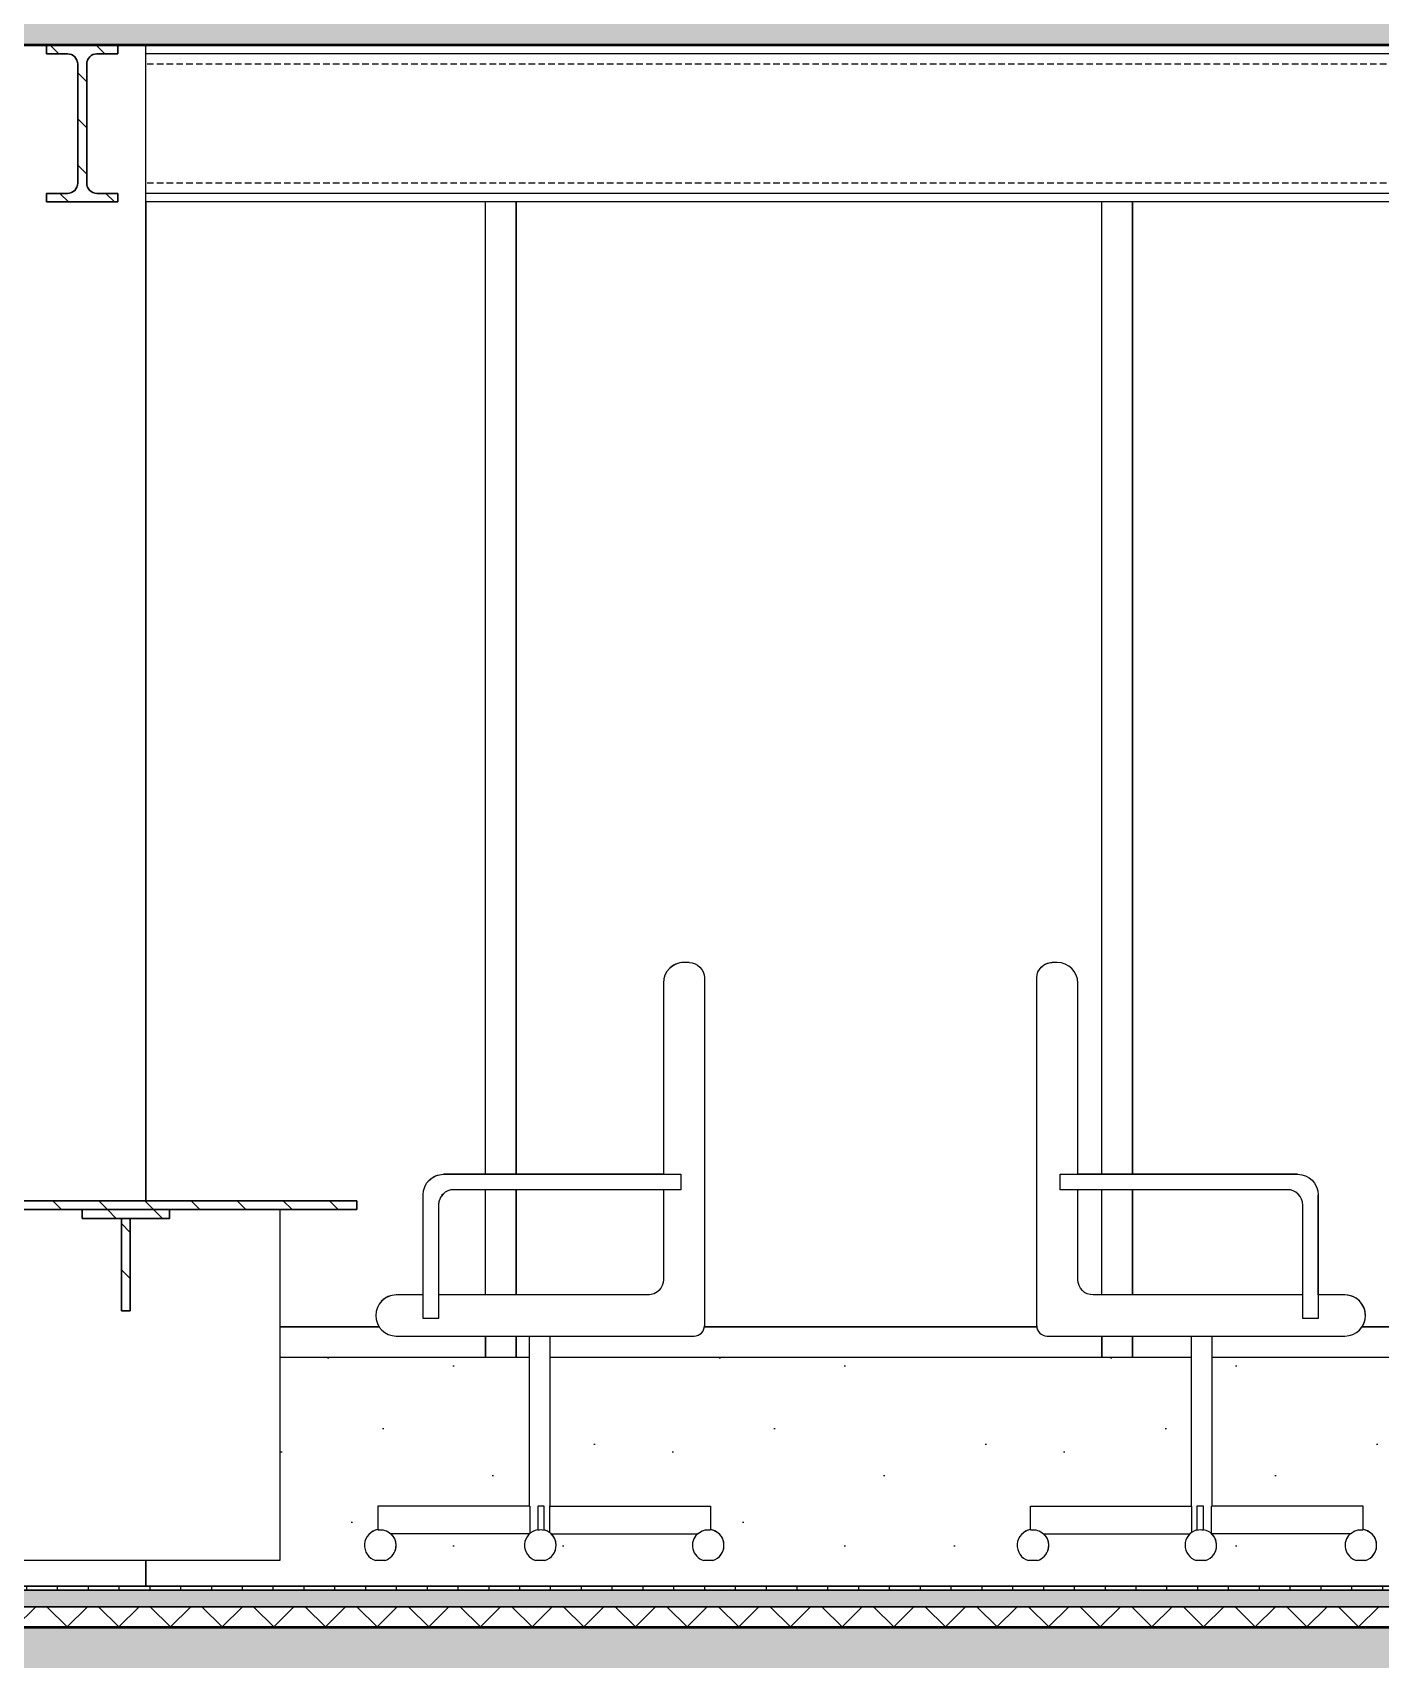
# Model space of a CAD drawing. Header units: millimetres. Extents: x -100 to 224448, y 0 to 22177.
# Drawn here: x 162554 to 165178, y 6957 to 10125 of the extents above; entities that cross this region are included whole.
import ezdxf

# ---------------------------------------------------------------- set-up
doc = ezdxf.new("R2010")
doc.units = ezdxf.units.MM
doc.linetypes.add('DASHED', pattern=[19.05, 12.7, -6.35])
doc.layers.get('0').update_dxf_attribs({"true_color": 0xdfdfdf})
for name, color, linetype in [('Background_0', 7, 'Continuous'), ('Background_GLASS', 161, 'Continuous'), ('Background_WINDOW_FRAME', 253, 'Continuous'), ('Boundary_0', 7, 'Continuous'), ('Boundary_Floor_ Ceramic Tiles', 7, 'Continuous'), ('Boundary_Insulation_ Extruded Polystyrene', 42, 'Continuous'), ('Boundary_Screed', 7, 'Continuous'), ('Elevation_Gypsum Board', 7, 'Continuous'), ('Fill_0', 7, 'Continuous'), ('Fill_Concrete_ Reinforced', 85, 'Continuous'), ('Fill_Floor_ Ceramic Tiles', 251, 'Continuous'), ('Fill_Insulation_ Extruded Polystyrene', 42, 'Continuous'), ('Fill_Screed', 251, 'Continuous'), ('Viewport border', 7, 'Continuous')]:
    doc.layers.add(name, color=color, linetype=linetype)
for name, color, linetype, lineweight in [('Background_Concrete_ Reinforced', 7, 'Continuous', 9), ('Background_Floor_ Ceramic Tiles', 7, 'Continuous', 9), ('Background_Gypsum Board', 7, 'Continuous', 9), ('Background_Insulation_ Extruded Polystyrene', 7, 'Continuous', 9), ('Background_Screed', 7, 'Continuous', 9), ('Boundary_Concrete_ Reinforced', 99, 'Continuous', 50)]:
    doc.layers.add(name, color=color, linetype=linetype, lineweight=lineweight)
doc.layers.add('BIM_ROOM_LINES', color=7, linetype='Continuous', plot=False)
pattern_1 = [(45, (-3002.4, -5250), (-44.9013, 44.9013), [])]
pattern_2 = [(15, (-3002.4, -5250), (287.368, 497.736), [50.8, -355.6]), (105, (-3002.4, -5250), (-497.736, 287.368), [50.8, -355.6]), (150, (-2953.33, -5236.85), (-392.5523, -105.184), [71.842, -502.894]), (15, (-3012.5, -5016.04), (287.368, 497.736), [50.8, -355.6]), (60, (-2981.4, -5034), (-105.184, 392.5523), [35.921, -538.815]), (150, (-2981.4, -5034), (-392.5523, -105.184), [35.921, -538.815]), (15, (-2891.6, -4878.46), (287.368, 497.736), [71.842, -334.558]), (60, (-2891.6, -4878.46), (-105.184, 392.5523), [50.8, -523.936]), (150, (-2822.2, -4859.87), (-392.5523, -105.184), [50.8, -523.936]), (105, (-2758.8, -5079.55), (-497.736, 287.368), [50.8, -355.6]), (60, (-2758.82, -5079.55), (-105.184, 392.5523), [35.921, -538.815]), (150, (-2740.86, -5048.44), (-392.5523, -105.184), [35.921, -538.815]), (15, (-2979.63, -5138.7), (287.368, 497.736), [25.4, -340.36]), (15, (-2711.5, -4961.7), (287.368, 497.736), [25.4, -340.36]), (105, (-2847.33, -4945.5), (-497.736, 287.368), [25.4, -340.36]), (150, (-2739.1, -5153.15), (-392.5523, -105.184), [35.921, -538.815]), (150, (-2983.15, -4929.3), (-392.5523, -105.184), [35.921, -538.815]), (60, (-2852.9, -5071.9), (-105.184, 392.5523), [35.921, -538.815]), (105, (-2880.6, -5164.77), (-497.736, 287.368), [6.35, -400.05]), (105, (-2906.6, -4994.24), (-497.736, 287.368), [6.35, -400.05]), (105, (-2740.65, -4877.46), (-497.736, 287.368), [6.35, -400.05]), (105, (-2678.64, -5084.36), (-497.736, 287.368), [6.35, -400.05])]

# ---------------------------------------------------------------- blocks, each defined once
blk = doc.blocks.new("CC'__section__..%5CMainBuilding.dwg", base_point=(1833.3, -9100))
at = {"layer": 'Elevation_Gypsum Board'}
h = blk.add_hatch(dxfattribs=at)
h.set_pattern_fill('DOTS2', color=256, scale=30, style=0)
h.paths.add_polyline_path([(15462.4, -1555), (15402.4, -1555), (14528.5, -1555), (14528.5, -1844.6), (14840.8, -1844.6), (14840.8, -1890, -0.371494), (14867, -1920.5, -0.18938), (14858.8, -1941.4, -0.133872), (14845, -1950), (14827.4, -1950, -0.555935), (14813.6, -1899.5, -0.016632), (14815.1, -1898.1), (14530.5, -1898.1, -0.206645), (14540.2, -1920.5, -0.189378), (14532, -1941.4, -0.133873), (14518.2, -1950), (14509.4, -1950), (14500.6, -1950, -0.555948), (14486.8, -1899.5, -0.016625), (14488.3, -1898.1), (14218.9, -1898.1, -0.206645), (14228.6, -1920.5, -0.18938), (14220.4, -1941.4, -0.133871), (14206.6, -1950), (14189, -1950, -0.555943), (14175.2, -1899.5, -0.170157), (14193.2, -1890), (14193.2, -1844.6), (14487.4, -1844.6), (14487.4, -1555), (14262.4, -1555), (14202.4, -1555), (14002.4, -1555), (14002.4, -1950), (13402.4, -1950), (13402.4, -1555), (13102.4, -1555), (13102.4, -1950), (12502.4, -1950), (12502.4, -1555), (12017.4, -1555), (12017.4, -1844.6), (12311.6, -1844.6), (12311.6, -1890, -0.371495), (12337.8, -1920.5, -0.18938), (12329.6, -1941.4, -0.133871), (12315.8, -1950), (12298.2, -1950, -0.555935), (12284.4, -1899.5, -0.016633), (12285.9, -1898.1), (12016.5, -1898.1, -0.206645), (12026.2, -1920.5, -0.189378), (12018, -1941.4, -0.133873), (12004.2, -1950), (11995.4, -1950), (11986.6, -1950, -0.555946), (11972.8, -1899.5, -0.016625), (11974.3, -1898.1), (11689.7, -1898.1, -0.206645), (11699.4, -1920.5, -0.18938), (11691.2, -1941.4, -0.13387), (11677.4, -1950), (11659.8, -1950, -0.555942), (11646, -1899.5, -0.170157), (11664, -1890), (11664, -1844.6), (11976.3, -1844.6), (11976.3, -1555), (11862.4, -1555), (11802.4, -1555), (10728.5, -1555), (10728.5, -1844.6), (11040.8, -1844.6), (11040.8, -1890, -0.371495), (11067, -1920.5, -0.18938), (11058.8, -1941.4, -0.13387), (11045, -1950), (11027.4, -1950, -0.555935), (11013.6, -1899.5, -0.01665), (11015.1, -1898.1), (10730.5, -1898.1, -0.206645), (10740.2, -1920.5, -0.189378), (10732, -1941.4, -0.133873), (10718.2, -1950), (10709.4, -1950), (10700.6, -1950, -0.555946), (10686.8, -1899.5, -0.016625), (10688.3, -1898.1), (10418.9, -1898.1, -0.206645), (10428.6, -1920.5, -0.18938), (10420.4, -1941.4, -0.133871), (10406.6, -1950), (10389, -1950, -0.555943), (10375.2, -1899.5, -0.170157), (10393.2, -1890), (10393.2, -1844.6), (10687.4, -1844.6), (10687.4, -1555), (10662.4, -1555), (10602.4, -1555), (10202.4, -1555), (10202.4, -1950), (9941.4, -1950), (9941.4, -2000), (16052.4, -2000), (16052.4, -1555)])
at = {"layer": 'Fill_0', "extrusion": (-3.52469e-29, 2.59541e-31, -1)}
h = blk.add_hatch(dxfattribs=at)
h.set_pattern_fill('ANSI31', color=256, scale=20, style=0)
h.set_pattern_definition(pattern_1)
edge = h.paths.add_edge_path()
edge.add_line((-9747.9, 983.3), (-9788.8, 983.3))
edge.add_spline(control_points=[(-9788.8, 983.3), (-9808.7, 983.3), (-9808.7, 963.4)], knot_values=[-0.785398, -0.785398, -0.785398, 0.785398, 0.785398, 0.785398], weights=[1, 0.707107, 1], degree=2, periodic=0)
edge.add_line((-9808.7, 963.4), (-9808.7, 731.6))
edge.add_spline(control_points=[(-9808.7, 731.6), (-9808.7, 711.7), (-9788.8, 711.7)], knot_values=[-0.785398, -0.785398, -0.785398, 0.785398, 0.785398, 0.785398], weights=[1, 0.707107, 1], degree=2, periodic=0)
edge.add_line((-9788.8, 711.7), (-9747.9, 711.7))
edge.add_line((-9747.9, 711.7), (-9747.9, 695))
edge.add_line((-9747.9, 695), (-9886.9, 695))
edge.add_line((-9886.9, 695), (-9886.9, 711.7))
edge.add_line((-9886.9, 711.7), (-9846, 711.7))
edge.add_spline(control_points=[(-9846, 711.7), (-9826.1, 711.7), (-9826.1, 731.6)], knot_values=[-0.785398, -0.785398, -0.785398, 0.785398, 0.785398, 0.785398], weights=[1, 0.707107, 1], degree=2, periodic=0)
edge.add_line((-9826.1, 731.6), (-9826.1, 963.4))
edge.add_spline(control_points=[(-9826.1, 963.4), (-9826.1, 983.3), (-9846, 983.3)], knot_values=[-0.785398, -0.785398, -0.785398, 0.785398, 0.785398, 0.785398], weights=[1, 0.707107, 1], degree=2, periodic=0)
edge.add_line((-9846, 983.3), (-9886.9, 983.3))
edge.add_line((-9886.9, 983.3), (-9886.9, 1000))
edge.add_line((-9886.9, 1000), (-9747.9, 1000))
edge.add_line((-9747.9, 1000), (-9747.9, 983.3))
at = {"layer": 'Fill_0', "extrusion": (0, 0, -1)}
h = blk.add_hatch(dxfattribs=at)
h.set_pattern_fill('ANSI31', color=256, scale=20, style=0)
h.set_pattern_definition(pattern_1)
h.paths.add_polyline_path([(-9452.4, -1250), (-9452.4, -1267), (-10352.4, -1267), (-10352.4, -1250)])
h = blk.add_hatch(dxfattribs=at)
h.set_pattern_fill('ANSI31', color=256, scale=20, style=0)
h.set_pattern_definition(pattern_1)
h.paths.add_polyline_path([(-9987.4, -1284), (-9987.4, -1267), (-9817.4, -1267), (-9817.4, -1284)])
h = blk.add_hatch(dxfattribs=at)
h.set_pattern_fill('ANSI31', color=256, scale=20, style=0)
h.set_pattern_definition(pattern_1)
h.paths.add_polyline_path([(-9893.9, -1284), (-9893.9, -1464), (-9910.9, -1464), (-9910.9, -1284)])
at = {"layer": 'Fill_Concrete_ Reinforced', "extrusion": (0, 0, -1)}
h = blk.add_hatch(dxfattribs=at)
h.set_pattern_fill('CONCRETE1', color=256, scale=20, angle=15, style=0)
h.set_pattern_definition(pattern_2)
h.paths.add_polyline_path([(-21382.4, 1000), (-21382.4, 1170), (-21242.4, 1170), (-3322.4, 1170), (-3182.4, 1170), (-3182.4, 1000)])
h = blk.add_hatch(dxfattribs=at)
h.set_pattern_fill('CONCRETE1', color=256, scale=20, angle=15, style=0)
h.set_pattern_definition(pattern_2)
h.paths.add_polyline_path([(-21382.4, -2250), (-21382.4, -2080), (-21242.4, -2080), (-3322.4, -2080), (-3182.4, -2080), (-3182.4, -2250)])
at = {"layer": 'Fill_Floor_ Ceramic Tiles', "extrusion": (0, 0, -1)}
h = blk.add_hatch(dxfattribs=at)
h.set_pattern_fill('_USER', color=256, scale=60, angle=90, style=0, pattern_type=0)
h.set_pattern_definition([(90, (-3002.4, -5250), (-60, -2e-13), [])])
h.paths.add_polyline_path([(-3322.4, -2000), (-3322.4, -2008), (-21242.4, -2008), (-21242.4, -2000)])
at = {"layer": 'Fill_Insulation_ Extruded Polystyrene', "extrusion": (0, 0, -1)}
h = blk.add_hatch(dxfattribs=at)
h.set_pattern_fill('INSULATION', color=256, scale=20, style=0)
h.set_pattern_definition([(45, (-3002.4, -5250), (-50.28943, 50.28943), []), (135, (-3002.4, -5250), (-50.28943, -50.28943), [])])
h.paths.add_polyline_path([(-3322.4, -2040), (-3322.4, -2080), (-21242.4, -2080), (-21242.4, -2040)])
at = {"layer": 'Fill_Screed', "extrusion": (0, 0, -1)}
h = blk.add_hatch(dxfattribs=at)
h.set_pattern_fill('SCREED', color=256, scale=20, angle=15, style=0)
h.set_pattern_definition([(15, (-3002.4, -5250), (915.6406, 508.3053), [-127, 0, -381, 0]), (15, (-3005.69, -5237.73), (915.6406, 508.3053), [-50.8, 0, -177.8, 0, -91.44, 0, -381, 0]), (15, (-3008.97, -5225.47), (915.6406, 508.3053), [-25.4, 0, -127, 0, -127, 0, -279.4, 0, -91.44, 0]), (15, (-3012.26, -5213.2), (915.6406, 508.3053), [-91.44, 0, -406.4, 0]), (15, (-3015.55, -5200.93), (915.6406, 508.3053), [-304.8, 0, -304.8, 0]), (15, (-3018.84, -5188.66), (915.6406, 508.3053), [-431.8, 0]), (15, (-3022.12, -5176.4), (915.6406, 508.3053), [-127, 0, -558.8, 0]), (15, (-3025.4, -5164.13), (915.6406, 508.3053), [-177.8, 0, -101.6, 0]), (15, (-3028.7, -5151.86), (915.6406, 508.3053), [-254, 0]), (15, (-3035.27, -5127.33), (915.6406, 508.3053), [-35.56, 0, -381, 0, -228.6, 0]), (15, (-3038.56, -5115.06), (915.6406, 508.3053), [-50.8, 0, -5.08, 0, -127, 0]), (15, (-3041.84, -5102.8), (915.6406, 508.3053), [-25.4, 0, -330.2, 0, -381, 0]), (15, (-3045.13, -5090.53), (915.6406, 508.3053), [-254, 0]), (15, (-3048.42, -5078.26), (915.6406, 508.3053), [-127, 0, -533.4, 0]), (15, (-3055, -5053.72), (915.6406, 508.3053), [-609.6, 0]), (15, (-3058.28, -5041.46), (915.6406, 508.3053), [-127, 0, -10.16, 0, -177.8, 0]), (15, (-3061.57, -5029.2), (915.6406, 508.3053), [-35.56, 0, -254, 0, -101.6, 0, -177.8, 0, -203.2, 0]), (15, (-3064.85, -5016.92), (915.6406, 508.3053), [-76.2, 0, -101.6, 0, -254, 0, -10.16, 0, -127, 0]), (15, (-3068.14, -5004.65), (915.6406, 508.3053), [-254, 0])])
h.paths.add_polyline_path([(-3322.4, -2008), (-3322.4, -2040), (-21242.4, -2040), (-21242.4, -2008)])
at = {"linetype": 'DASHED', "extrusion": (0, 1, 0)}
for p, q in [((16052.4, 963.4), (9941.4, 963.4)), ((16052.4, 731.6), (9941.4, 731.6))]:
    blk.add_line(p, q, dxfattribs=at)
blk.add_line((2834.4, -2000), (21730.4, -2000))
blk.add_line((2834.4, -2000), (21730.4, -2000))
blk.add_line((2834.4, -2000), (21730.4, -2000))
at = {"layer": 'Background_0', "extrusion": (0, 1, 0)}
for p, q in [((9886.9, 1000), (9747.9, 1000)), ((9747.9, 1000), (9747.9, 983.3)), ((9747.9, 983.3), (9788.8, 983.3)), ((9846, 983.3), (9886.9, 983.3)), ((9886.9, 983.3), (9886.9, 1000)), ((9941.4, -1250), (9941.4, 1000)), ((16052.4, 983.3), (9941.4, 983.3)), ((9808.7, 963.4), (9808.7, 731.6)), ((9826.1, 731.6), (9826.1, 963.4)), ((9788.8, 711.7), (9747.9, 711.7)), ((9747.9, 711.7), (9747.9, 695)), ((9886.9, 711.7), (9846, 711.7)), ((9886.9, 695), (9886.9, 711.7)), ((16052.4, 711.7), (9941.4, 711.7)), ((9747.9, 695), (9886.9, 695)), ((9941.4, 695), (9941.4, -1250)), ((9941.4, -1250), (9941.4, 695)), ((9941.4, 695), (9941.4, -1250)), ((9941.4, -1250), (9941.4, 695)), ((9941.4, -1250), (9941.4, 695)), ((16052.4, 695), (9941.4, 695)), ((10998.9, -785.9), (10988.9, -785.9)), ((10998.9, -785.9), (10988.9, -785.9)), ((10998.9, -785.9), (10988.9, -785.9)), ((10998.9, -785.9), (10988.9, -785.9)), ((10998.9, -785.9), (10988.9, -785.9)), ((10998.9, -785.9), (10988.9, -785.9)), ((11715.9, -785.9), (11705.9, -785.9)), ((11715.9, -785.9), (11705.9, -785.9)), ((11715.9, -785.9), (11705.9, -785.9)), ((11715.9, -785.9), (11705.9, -785.9)), ((11715.9, -785.9), (11705.9, -785.9)), ((11715.9, -785.9), (11705.9, -785.9)), ((11028.9, -815.9), (11028.9, -1493.1)), ((11028.9, -815.9), (11028.9, -1493.1)), ((11028.9, -815.9), (11028.9, -1493.1)), ((11028.9, -815.9), (11028.9, -1493.1)), ((11028.9, -815.9), (11028.9, -1493.1)), ((11028.9, -815.9), (11028.9, -1493.1)), ((11675.9, -1493.1), (11675.9, -815.9)), ((10948.9, -825.9), (10948.9, -1198.1)), ((11755.9, -1198.1), (11755.9, -825.9)), ((11755.9, -1198.1), (11755.9, -825.9)), ((11755.9, -1198.1), (11755.9, -825.9)), ((11755.9, -1198.1), (11755.9, -825.9)), ((11755.9, -1198.1), (11755.9, -825.9)), ((11755.9, -1198.1), (11755.9, -825.9)), ((10948.9, -1198.1), (10521.1, -1198.1)), ((10948.9, -1198.1), (10521.1, -1198.1)), ((10521.1, -1198.1), (10948.9, -1198.1)), ((10521.1, -1198.1), (10948.9, -1198.1)), ((10521.1, -1198.1), (10948.9, -1198.1)), ((10948.9, -1198.1), (10521.1, -1198.1)), ((10948.9, -1198.1), (10521.1, -1198.1)), ((10948.9, -1198.1), (10521.1, -1198.1)), ((10521.1, -1198.1), (10983.1, -1198.1)), ((10948.9, -1198.1), (10521.1, -1198.1)), ((10521.1, -1198.1), (10948.9, -1198.1)), ((10521.1, -1198.1), (10948.9, -1198.1)), ((10983.1, -1198.1), (10983.1, -1228.1)), ((11721.7, -1198.1), (12183.7, -1198.1)), ((11721.7, -1228.1), (11721.7, -1198.1)), ((11755.9, -1198.1), (12183.7, -1198.1)), ((12183.7, -1198.1), (11755.9, -1198.1)), ((12183.7, -1198.1), (11755.9, -1198.1)), ((12183.7, -1198.1), (11755.9, -1198.1)), ((12183.7, -1198.1), (11755.9, -1198.1)), ((11755.9, -1198.1), (12183.7, -1198.1)), ((11755.9, -1198.1), (12183.7, -1198.1)), ((12183.7, -1198.1), (11755.9, -1198.1)), ((11755.9, -1198.1), (12183.7, -1198.1)), ((11755.9, -1198.1), (12183.7, -1198.1)), ((12183.7, -1198.1), (11755.9, -1198.1)), ((10983.1, -1228.1), (10541.1, -1228.1)), ((10948.9, -1228.1), (10948.9, -1403.1)), ((12163.7, -1228.1), (11721.7, -1228.1)), ((11755.9, -1403.1), (11755.9, -1228.1)), ((11755.9, -1403.1), (11755.9, -1228.1)), ((11755.9, -1403.1), (11755.9, -1228.1)), ((11755.9, -1403.1), (11755.9, -1228.1)), ((11755.9, -1403.1), (11755.9, -1228.1)), ((11755.9, -1403.1), (11755.9, -1228.1)), ((9452.4, -1250), (10352.4, -1250)), ((10352.4, -1250), (9452.4, -1250)), ((9452.4, -1267), (10352.4, -1267)), ((10202.4, -1250), (9602.4, -1250)), ((9602.4, -1250), (10202.4, -1250)), ((10202.4, -1250), (9602.4, -1250)), ((9817.4, -1267), (9817.4, -1284)), ((9987.4, -1267), (9817.4, -1267)), ((9941.4, -1250), (10352.4, -1250)), ((10202.4, -1250), (9941.4, -1250)), ((9941.4, -1250), (10202.4, -1250)), ((9941.4, -1250), (10352.4, -1250)), ((10202.4, -1250), (9941.4, -1250)), ((9941.4, -1250), (10202.4, -1250)), ((9941.4, -1250), (10352.4, -1250)), ((10202.4, -1250), (9941.4, -1250)), ((9941.4, -1250), (10202.4, -1250)), ((9941.4, -1250), (10352.4, -1250)), ((10202.4, -1250), (9941.4, -1250)), ((9941.4, -1250), (10202.4, -1250)), ((9941.4, -1250), (10352.4, -1250)), ((10202.4, -1250), (9941.4, -1250)), ((9941.4, -1250), (10202.4, -1250)), ((9987.4, -1284), (9987.4, -1267)), ((10202.4, -1250), (10202.4, -1250)), ((10202.4, -1250), (10202.4, -1250)), ((10202.4, -1267), (10202.4, -1950)), ((10202.4, -1267), (10202.4, -1950)), ((10202.4, -1267), (10202.4, -1950)), ((10202.4, -1267), (10202.4, -1950)), ((10202.4, -1267), (10202.4, -1950)), ((10202.4, -1267), (10202.4, -1950)), ((10202.4, -1267), (10202.4, -1950)), ((10202.4, -1267), (10202.4, -1950)), ((10202.4, -1267), (10202.4, -1950)), ((10202.4, -1267), (10202.4, -1950)), ((10202.4, -1267), (10202.4, -1950)), ((10202.4, -1267), (10202.4, -1950)), ((10202.4, -1267), (10202.4, -1950)), ((10352.4, -1267), (10352.4, -1250)), ((10352.4, -1267), (10352.4, -1250)), ((10352.4, -1267), (10352.4, -1250)), ((10352.4, -1267), (10352.4, -1250)), ((10352.4, -1267), (10352.4, -1250)), ((10352.4, -1267), (10352.4, -1250)), ((10352.4, -1267), (10352.4, -1250)), ((10352.4, -1267), (10352.4, -1267)), ((10352.4, -1267), (10352.4, -1267)), ((10481.1, -1478.8), (10481.1, -1238.1)), ((10511.1, -1258.1), (10511.1, -1433.1)), ((10511.1, -1258.1), (10511.1, -1433.1)), ((10511.1, -1258.1), (10511.1, -1478.8)), ((10511.1, -1258.1), (10511.1, -1433.1)), ((10511.1, -1258.1), (10511.1, -1433.1)), ((10511.1, -1258.1), (10511.1, -1433.1)), ((10511.1, -1258.1), (10511.1, -1433.1)), ((10511.1, -1258.1), (10511.1, -1433.1)), ((10511.1, -1258.1), (10511.1, -1433.1)), ((10511.1, -1258.1), (10511.1, -1433.1)), ((10511.1, -1258.1), (10511.1, -1433.1)), ((10511.1, -1258.1), (10511.1, -1433.1)), ((12193.7, -1478.8), (12193.7, -1258.1)), ((12223.7, -1238.1), (12223.7, -1433.1)), ((12223.7, -1433.1), (12223.7, -1238.1)), ((12223.7, -1238.1), (12223.7, -1433.1)), ((12223.7, -1238.1), (12223.7, -1433.1)), ((12223.7, -1238.1), (12223.7, -1478.8)), ((12223.7, -1433.1), (12223.7, -1238.1)), ((12223.7, -1238.1), (12223.7, -1433.1)), ((12223.7, -1433.1), (12223.7, -1238.1)), ((12223.7, -1433.1), (12223.7, -1238.1)), ((12223.7, -1433.1), (12223.7, -1238.1)), ((12223.7, -1238.1), (12223.7, -1433.1)), ((12223.7, -1433.1), (12223.7, -1238.1)), ((9817.4, -1284), (9987.4, -1284)), ((9893.9, -1284), (9893.9, -1464)), ((9910.9, -1284), (9893.9, -1284)), ((9910.9, -1464), (9910.9, -1284)), ((10481.1, -1433.1), (10428.9, -1433.1)), ((10481.1, -1433.1), (10428.9, -1433.1)), ((10481.1, -1433.1), (10428.9, -1433.1)), ((10481.1, -1433.1), (10428.9, -1433.1)), ((10481.1, -1433.1), (10428.9, -1433.1)), ((10481.1, -1433.1), (10428.9, -1433.1)), ((10918.9, -1433.1), (10511.1, -1433.1)), ((10918.9, -1433.1), (10511.1, -1433.1)), ((10918.9, -1433.1), (10511.1, -1433.1)), ((10918.9, -1433.1), (10511.1, -1433.1)), ((10918.9, -1433.1), (10511.1, -1433.1)), ((10918.9, -1433.1), (10511.1, -1433.1)), ((12193.7, -1433.1), (11785.9, -1433.1)), ((12193.7, -1433.1), (11785.9, -1433.1)), ((12193.7, -1433.1), (11785.9, -1433.1)), ((12193.7, -1433.1), (11785.9, -1433.1)), ((12193.7, -1433.1), (11785.9, -1433.1)), ((12193.7, -1433.1), (11785.9, -1433.1)), ((12275.9, -1433.1), (12223.7, -1433.1)), ((12275.9, -1433.1), (12223.7, -1433.1)), ((12275.9, -1433.1), (12223.7, -1433.1)), ((12275.9, -1433.1), (12223.7, -1433.1)), ((12275.9, -1433.1), (12223.7, -1433.1)), ((12275.9, -1433.1), (12223.7, -1433.1)), ((9893.9, -1464), (9910.9, -1464)), ((10511.1, -1478.8), (10481.1, -1478.8)), ((12223.7, -1478.8), (12193.7, -1478.8)), ((10428.9, -1513.1), (11008.9, -1513.1)), ((10687.4, -1513.1), (10687.4, -1844.6)), ((10728.5, -1844.6), (10728.5, -1513.1)), ((10728.5, -1844.6), (10728.5, -1513.1)), ((10728.5, -1844.6), (10728.5, -1513.1)), ((10728.5, -1844.6), (10728.5, -1513.1)), ((10728.5, -1844.6), (10728.5, -1513.1)), ((10728.5, -1844.6), (10728.5, -1513.1)), ((11695.9, -1513.1), (12275.9, -1513.1)), ((11976.3, -1513.1), (11976.3, -1844.6)), ((12017.4, -1844.6), (12017.4, -1513.1)), ((12017.4, -1844.6), (12017.4, -1513.1)), ((12017.4, -1844.6), (12017.4, -1513.1)), ((12017.4, -1844.6), (12017.4, -1513.1)), ((12017.4, -1844.6), (12017.4, -1513.1)), ((12017.4, -1844.6), (12017.4, -1513.1)), ((10687.4, -1844.6), (10393.2, -1844.6)), ((10687.4, -1844.6), (10393.2, -1844.6)), ((10688.9, -1844.6), (10393.2, -1844.6)), ((10687.4, -1844.6), (10393.2, -1844.6)), ((10687.4, -1844.6), (10393.2, -1844.6)), ((10393.2, -1844.6), (10393.2, -1844.6)), ((10393.2, -1844.6), (10393.2, -1890.4)), ((10393.2, -1844.6), (10393.2, -1844.6)), ((10687.4, -1844.6), (10393.2, -1844.6)), ((10688.9, -1844.6), (10688.9, -1897.5)), ((10704.3, -1844.6), (10704.3, -1890.4)), ((10717, -1844.6), (10704.3, -1844.6)), ((10717, -1891), (10717, -1844.6)), ((10727, -1844.6), (11040.8, -1844.6)), ((10727, -1844.6), (10727, -1895.2)), ((10728.5, -1844.6), (11040.8, -1844.6)), ((10728.5, -1844.6), (11040.8, -1844.6)), ((10728.5, -1844.6), (11040.8, -1844.6)), ((10728.5, -1844.6), (11040.8, -1844.6)), ((10728.5, -1844.6), (11040.8, -1844.6)), ((11040.8, -1844.6), (11040.8, -1890)), ((11040.8, -1844.6), (11040.8, -1890)), ((11040.8, -1844.6), (11040.8, -1890.4)), ((11040.8, -1844.6), (11040.8, -1890)), ((11040.8, -1844.6), (11040.8, -1890)), ((11040.8, -1844.6), (11040.8, -1890)), ((11664, -1844.6), (11664, -1844.6)), ((11664, -1844.6), (11976.3, -1844.6)), ((11664, -1844.6), (11976.3, -1844.6)), ((11664, -1844.6), (11976.3, -1844.6)), ((11664, -1844.6), (11976.3, -1844.6)), ((11664, -1844.6), (11976.3, -1844.6)), ((11664, -1890.4), (11664, -1844.6)), ((11664, -1844.6), (11977.8, -1844.6)), ((11977.8, -1895.2), (11977.8, -1844.6)), ((11987.8, -1844.6), (11987.8, -1891)), ((12000.5, -1844.6), (11987.8, -1844.6)), ((12000.5, -1890.4), (12000.5, -1844.6)), ((12311.6, -1844.6), (12015.9, -1844.6)), ((12015.9, -1897.5), (12015.9, -1844.6)), ((12311.6, -1844.6), (12017.4, -1844.6)), ((12311.6, -1844.6), (12017.4, -1844.6)), ((12311.6, -1844.6), (12017.4, -1844.6)), ((12311.6, -1844.6), (12017.4, -1844.6)), ((12311.6, -1844.6), (12017.4, -1844.6)), ((12311.6, -1890), (12311.6, -1844.6)), ((12311.6, -1890), (12311.6, -1844.6)), ((12311.6, -1890), (12311.6, -1844.6)), ((12311.6, -1890), (12311.6, -1844.6)), ((12311.6, -1890.4), (12311.6, -1844.6)), ((12311.6, -1890), (12311.6, -1844.6)), ((10688.3, -1898.1), (10418.3, -1898.1)), ((10717, -1891), (10717, -1890.6)), ((10730.5, -1898.1), (11015.7, -1898.1)), ((11040.8, -1890.4), (11040.8, -1890)), ((11689.1, -1898.1), (11974.3, -1898.1)), ((12000.5, -1890.4), (12000.5, -1890.1)), ((12286.5, -1898.1), (12016.5, -1898.1)), ((12311.6, -1890.4), (12311.6, -1890)), ((10202.4, -1950), (9602.4, -1950)), ((9941.4, -1950), (9941.4, -2000)), ((9941.4, -2000), (9941.4, -1950)), ((9941.4, -1950), (9941.4, -2000)), ((9941.4, -2000), (9941.4, -1950)), ((9941.4, -2000), (9941.4, -1950)), ((9941.4, -2000), (9941.4, -1950)), ((10202.4, -1950), (10202.4, -1950)), ((10202.4, -1950), (10202.4, -1950)), ((10406.6, -1950), (10389, -1950)), ((10709.4, -1950), (10700.6, -1950)), ((10718.2, -1950), (10709.4, -1950)), ((11045, -1950), (11027.4, -1950)), ((11677.4, -1950), (11659.8, -1950)), ((11995.4, -1950), (11986.6, -1950)), ((12004.2, -1950), (11995.4, -1950)), ((12315.8, -1950), (12298.2, -1950))]:
    blk.add_line(p, q, dxfattribs=at)
at = {"layer": 'Background_0', "extrusion": (0, 0, -1)}
for centre, start, end in [((-9788.8, 963.4), 90, 180), ((-9846, 963.4), 0, 90), ((-9788.8, 731.6), 180, 270), ((-9846, 731.6), 270, 0)]:
    blk.add_arc(centre, 19.9, start, end, dxfattribs=at)
at = {"layer": 'Background_0'}
for centre, radius, start, end in [((10988.9, -825.9), 40, 90, 180), ((10988.9, -825.9), 40, 90, 137.1115), ((10988.9, -825.9), 40, 90, 137.1118), ((10988.9, -825.9), 40, 90, 137.1118), ((10988.9, -825.9), 40, 90, 137.1088), ((10988.9, -825.9), 40, 90, 135), ((11715.9, -825.9), 40, 0, 90), ((11715.9, -825.9), 40, 0, 90), ((11715.9, -825.9), 40, 0, 90), ((11715.9, -825.9), 40, 0, 90), ((11715.9, -825.9), 40, 0, 90), ((11715.9, -825.9), 40, 0, 90), ((10541.1, -1258.1), 30, 90, 180), ((12163.7, -1258.1), 30, 0, 90), ((10541.1, -1258.1), 30, 135, 180), ((10541.1, -1258.1), 30, 135, 180), ((10541.1, -1258.1), 30, 135, 180), ((10541.1, -1258.1), 30, 135, 180), ((10541.1, -1258.1), 30, 135, 180), ((10541.1, -1258.1), 30, 135, 180), ((10541.1, -1258.1), 30, 135, 180), ((10541.1, -1258.1), 30, 135, 180), ((10541.1, -1258.1), 30, 135, 180), ((10541.1, -1258.1), 30, 135, 180), ((10541.1, -1258.1), 30, 135, 180), ((10428.9, -1473.1), 40, 90, 270), ((10428.9, -1473.1), 40, 90, 137.1115), ((10428.9, -1473.1), 40, 90, 137.1118), ((10428.9, -1473.1), 40, 90, 137.1118), ((10428.9, -1473.1), 40, 90, 137.1088), ((10428.9, -1473.1), 40, 90, 135), ((12275.9, -1473.1), 40, 270, 90), ((12275.9, -1473.1), 40, 317.1057, 90), ((12275.9, -1473.1), 40, 317.1057, 90), ((12275.9, -1473.1), 40, 317.1057, 90), ((12275.9, -1473.1), 40, 317.1037, 90), ((12275.9, -1473.1), 40, 317.1057, 90), ((11008.9, -1493.1), 20, 270, 0), ((11008.9, -1493.1), 20, 315, 0), ((11008.9, -1493.1), 20, 315, 0), ((11008.9, -1493.1), 20, 315, 0), ((11008.9, -1493.1), 20, 315, 0), ((11008.9, -1493.1), 20, 315, 0), ((11695.9, -1493.1), 20, 180, 270), ((10397.8, -1920.5), 30.8, 98.4811, 253.3944), ((10397.8, -1920.5), 30.8, 98.4811, 137.1082), ((10397.8, -1920.5), 30.8, 98.4811, 137.1118), ((10397.8, -1920.5), 30.8, 98.4811, 137.1082), ((10397.8, -1920.5), 30.8, 98.4811, 137.1082), ((10397.8, -1920.5), 30.8, 98.4811, 137.1114), ((10397.8, -1920.5), 30.8, 286.6056, 46.7022), ((10397.8, -1920.5), 30.8, 317.1053, 46.7022), ((10397.8, -1920.5), 30.8, 317.1014, 46.7022), ((10397.8, -1920.5), 30.8, 317.1053, 46.7022), ((10397.8, -1920.5), 30.8, 317.1053, 46.7022), ((10397.8, -1920.5), 30.8, 317.1019, 46.7022), ((10709.4, -1920.5), 30.8, 99.4819, 253.3942), ((10709.4, -1920.5), 30.8, 133.2977, 137.1076), ((10709.4, -1920.5), 30.8, 133.2977, 137.1075), ((10709.4, -1920.5), 30.8, 133.2977, 137.1113), ((10709.4, -1920.5), 30.8, 133.2977, 137.1075), ((10709.4, -1920.5), 30.8, 133.2977, 137.1076), ((10709.4, -1920.5), 30.8, 133.2977, 137.1075), ((10709.4, -1920.5), 30.8, 133.2977, 137.1075), ((10709.4, -1920.5), 30.8, 133.2977, 137.1075), ((10709.4, -1920.5), 30.8, 133.2977, 137.1112), ((10709.4, -1920.5), 30.8, 133.2977, 137.1075), ((10709.4, -1920.5), 30.8, 133.2977, 137.1075), ((10709.4, -1920.5), 30.8, 286.6057, 75.7299), ((10709.4, -1920.5), 30.8, 317.1058, 46.7022), ((10709.4, -1920.5), 30.8, 317.1063, 46.7022), ((10709.4, -1920.5), 30.8, 317.102, 46.7022), ((10709.4, -1920.5), 30.8, 317.1063, 46.7022), ((10709.4, -1920.5), 30.8, 317.1058, 46.7022), ((10709.4, -1920.5), 30.8, 317.1063, 46.7022), ((10709.4, -1920.5), 30.8, 317.1058, 46.7022), ((10709.4, -1920.5), 30.8, 317.1063, 46.7022), ((10709.4, -1920.5), 30.8, 317.1026, 46.7022), ((10709.4, -1920.5), 30.8, 317.1063, 46.7022), ((10709.4, -1920.5), 30.8, 317.1063, 46.7022), ((11036.2, -1920.5), 30.8, 133.2977, 253.3942), ((11036.2, -1920.5), 30.8, 133.2977, 137.1132), ((11036.2, -1920.5), 30.8, 133.2977, 137.1132), ((11036.2, -1920.5), 30.8, 133.2977, 137.1094), ((11036.2, -1920.5), 30.8, 133.2977, 137.1131), ((11036.2, -1920.5), 30.8, 317.1052, 81.5191), ((11036.2, -1920.5), 30.8, 317.1015, 81.5191), ((11036.2, -1920.5), 30.8, 317.1052, 81.5191), ((11036.2, -1920.5), 30.8, 317.1052, 81.5191), ((11036.2, -1920.5), 30.8, 286.6057, 81.5191), ((11036.2, -1920.5), 30.8, 317.102, 81.5191), ((11668.6, -1920.5), 30.8, 98.4809, 253.3943), ((11668.6, -1920.5), 30.8, 98.4809, 137.1081), ((11668.6, -1920.5), 30.8, 98.4809, 137.1081), ((11668.6, -1920.5), 30.8, 98.4809, 137.1106), ((11668.6, -1920.5), 30.8, 98.4809, 137.1081), ((11668.6, -1920.5), 30.8, 98.4809, 137.1081), ((11668.6, -1920.5), 30.8, 286.6058, 46.7023), ((11668.6, -1920.5), 30.8, 317.1052, 46.7023), ((11668.6, -1920.5), 30.8, 317.1052, 46.7023), ((11668.6, -1920.5), 30.8, 317.1027, 46.7023), ((11668.6, -1920.5), 30.8, 317.1052, 46.7023), ((11668.6, -1920.5), 30.8, 317.1052, 46.7023), ((11995.4, -1920.5), 30.8, 104.27, 253.3943), ((11995.4, -1920.5), 30.8, 133.2978, 137.1075), ((11995.4, -1920.5), 30.8, 133.2978, 137.1075), ((11995.4, -1920.5), 30.8, 133.2977, 137.1075), ((11995.4, -1920.5), 30.8, 133.2977, 137.1075), ((11995.4, -1920.5), 30.8, 133.2977, 137.11), ((11995.4, -1920.5), 30.8, 133.2977, 137.1075), ((11995.4, -1920.5), 30.8, 133.2977, 137.1075), ((11995.4, -1920.5), 30.8, 133.2977, 137.1075), ((11995.4, -1920.5), 30.8, 133.2977, 137.1075), ((11995.4, -1920.5), 30.8, 133.2977, 137.1074), ((11995.4, -1920.5), 30.8, 133.2977, 137.1075), ((11995.4, -1920.5), 30.8, 286.6057, 80.5179), ((11995.4, -1920.5), 30.8, 317.1058, 46.7023), ((11995.4, -1920.5), 30.8, 317.1062, 46.7023), ((11995.4, -1920.5), 30.8, 317.1058, 46.7023), ((11995.4, -1920.5), 30.8, 317.1062, 46.7023), ((11995.4, -1920.5), 30.8, 317.1033, 46.7023), ((11995.4, -1920.5), 30.8, 317.1059, 46.7023), ((11995.4, -1920.5), 30.8, 317.1058, 46.7023), ((11995.4, -1920.5), 30.8, 317.1059, 46.7023), ((11995.4, -1920.5), 30.8, 317.1058, 46.7023), ((11995.4, -1920.5), 30.8, 317.1062, 46.7023), ((11995.4, -1920.5), 30.8, 317.1062, 46.7023), ((12307, -1920.5), 30.8, 133.2977, 253.3943), ((12307, -1920.5), 30.8, 133.2977, 137.1094), ((12307, -1920.5), 30.8, 133.2977, 137.1119), ((12307, -1920.5), 30.8, 133.2977, 137.1119), ((12307, -1920.5), 30.8, 133.2977, 137.1094), ((12307, -1920.5), 30.8, 317.1052, 81.519), ((12307, -1920.5), 30.8, 317.1052, 81.519), ((12307, -1920.5), 30.8, 317.1027, 81.519), ((12307, -1920.5), 30.8, 317.1052, 81.519), ((12307, -1920.5), 30.8, 286.6057, 81.519), ((12307, -1920.5), 30.8, 317.1052, 81.519)]:
    blk.add_arc(centre, radius, start, end, dxfattribs=at)
at = {"layer": 'Background_0', "extrusion": (2.94008e-15, -5.69819e-17, -1)}
blk.add_arc((-10998.9, -815.9), 30, 90, 180, dxfattribs=at)
blk.add_arc((-10998.9, -815.9), 30, 90, 180, dxfattribs=at)
blk.add_arc((-10998.9, -815.9), 30, 90, 180, dxfattribs=at)
blk.add_arc((-10998.9, -815.9), 30, 90, 180, dxfattribs=at)
blk.add_arc((-10998.9, -815.9), 30, 90, 180, dxfattribs=at)
blk.add_arc((-10998.9, -815.9), 30, 90, 180, dxfattribs=at)
at = {"layer": 'Background_0', "extrusion": (-5.23722e-15, -5.69819e-17, -1)}
for start in [0, 42.8919, 42.8919, 42.8893, 42.8919, 42.8919]:
    blk.add_arc((-11705.9, -815.9), 30, start, 90, dxfattribs=at)
at = {"layer": 'Background_0', "extrusion": (2.90946e-15, -2.63657e-17, -1)}
for centre, radius, start, end in [((-10521.1, -1238.1), 40, 0, 90), ((-10521.1, -1238.1), 40, 42.8926, 90), ((-10521.1, -1238.1), 40, 42.89, 90), ((-10521.1, -1238.1), 40, 42.8896, 90), ((-10521.1, -1238.1), 40, 42.8926, 90), ((-10521.1, -1238.1), 40, 42.8926, 90), ((-10709.4, -1920.5), 30.5, 80.4121, 104.4312)]:
    blk.add_arc(centre, radius, start, end, dxfattribs=at)
at = {"layer": 'Background_0', "extrusion": (2.90946e-15, -1.4883e-16, -1)}
blk.add_arc((-10521.1, -1238.1), 40, 42.8929, 90, dxfattribs=at)
blk.add_arc((-10521.1, -1238.1), 40, 42.8929, 90, dxfattribs=at)
blk.add_arc((-10521.1, -1238.1), 40, 42.8929, 90, dxfattribs=at)
blk.add_arc((-10521.1, -1238.1), 40, 42.8929, 90, dxfattribs=at)
blk.add_arc((-10521.1, -1238.1), 40, 42.8929, 90, dxfattribs=at)
blk.add_arc((-10521.1, -1238.1), 40, 42.8929, 90, dxfattribs=at)
at = {"layer": 'Background_0', "extrusion": (-5.20661e-15, -1.4883e-16, -1)}
blk.add_arc((-12183.7, -1238.1), 40, 90, 180, dxfattribs=at)
blk.add_arc((-12183.7, -1238.1), 40, 90, 180, dxfattribs=at)
blk.add_arc((-12183.7, -1238.1), 40, 90, 180, dxfattribs=at)
blk.add_arc((-12183.7, -1238.1), 40, 90, 180, dxfattribs=at)
blk.add_arc((-12183.7, -1238.1), 40, 90, 180, dxfattribs=at)
blk.add_arc((-12183.7, -1238.1), 40, 90, 180, dxfattribs=at)
at = {"layer": 'Background_0', "extrusion": (-5.20661e-15, -2.63657e-17, -1)}
for centre, radius, start, end in [((-12183.7, -1238.1), 40, 90, 180), ((-12183.7, -1238.1), 40, 90, 180), ((-12183.7, -1238.1), 40, 90, 180), ((-12183.7, -1238.1), 40, 90, 180), ((-12183.7, -1238.1), 40, 90, 180), ((-12183.7, -1238.1), 40, 90, 180), ((-11995.4, -1920.5), 30.5, 75.5688, 99.5879)]:
    blk.add_arc(centre, radius, start, end, dxfattribs=at)
at = {"layer": 'Background_0', "extrusion": (2.90946e-15, -8.75981e-17, -1)}
for start in [180, 222.8996, 222.9077, 222.901, 222.9064, 222.8982]:
    blk.add_arc((-10918.9, -1403.1), 30, start, 270, dxfattribs=at)
at = {"layer": 'Background_0', "extrusion": (-5.20661e-15, -8.75981e-17, -1)}
blk.add_arc((-11785.9, -1403.1), 30, 270, 0, dxfattribs=at)
blk.add_arc((-11785.9, -1403.1), 30, 270, 0, dxfattribs=at)
blk.add_arc((-11785.9, -1403.1), 30, 270, 0, dxfattribs=at)
blk.add_arc((-11785.9, -1403.1), 30, 270, 0, dxfattribs=at)
blk.add_arc((-11785.9, -1403.1), 30, 270, 0, dxfattribs=at)
blk.add_arc((-11785.9, -1403.1), 30, 270, 0, dxfattribs=at)
at = {"layer": 'Background_0', "extrusion": (2.9707e-15, -2.63657e-17, -1)}
for centre, start, end in [((-10397.8, -1920.5), 81.4007, 132.4489), ((-11036.2, -1920.5), 47.5511, 98.5993)]:
    blk.add_arc(centre, 30.4, start, end, dxfattribs=at)
at = {"layer": 'Background_0', "extrusion": (-5.26784e-15, -2.63657e-17, -1)}
for centre, start, end in [((-11668.6, -1920.5), 81.4007, 132.4489), ((-12307, -1920.5), 47.5511, 98.5993)]:
    blk.add_arc(centre, 30.4, start, end, dxfattribs=at)
at = {"layer": 'Background_Concrete_ Reinforced', "extrusion": (0, 1, 0)}
for p, q in [((3182.4, 1000), (21382.4, 1000)), ((21242.4, -2080), (3322.4, -2080))]:
    blk.add_line(p, q, dxfattribs=at)
at = {"layer": 'Background_Floor_ Ceramic Tiles', "extrusion": (0, 1, 0)}
for p, q in [((21242.4, -2000), (3322.4, -2000)), ((3322.4, -2008), (21242.4, -2008))]:
    blk.add_line(p, q, dxfattribs=at)
at = {"layer": 'Background_GLASS', "extrusion": (0, 1, 0)}
for p, q in [((10662.4, -1198.1), (10662.4, 695)), ((11862.4, -1198.1), (11862.4, 695)), ((10662.4, -1433.1), (10662.4, -1228.1)), ((11862.4, -1433.1), (11862.4, -1228.1)), ((10395.4, -1495), (10202.4, -1495)), ((11676, -1495), (11028.8, -1495)), ((12502.4, -1495), (12309.4, -1495))]:
    blk.add_line(p, q, dxfattribs=at)
at = {"layer": 'Background_Gypsum Board', "extrusion": (0, 1, 0)}
blk.add_line((16052.4, -2000), (9941.4, -2000), dxfattribs=at)
at = {"layer": 'Background_Insulation_ Extruded Polystyrene', "extrusion": (0, 1, 0)}
for p, q in [((21242.4, -2040), (3322.4, -2040)), ((3322.4, -2080), (21242.4, -2080))]:
    blk.add_line(p, q, dxfattribs=at)
at = {"layer": 'Background_Screed', "extrusion": (0, 1, 0)}
for p, q in [((21242.4, -2008), (3322.4, -2008)), ((3322.4, -2040), (21242.4, -2040))]:
    blk.add_line(p, q, dxfattribs=at)
at = {"layer": 'Background_WINDOW_FRAME', "extrusion": (0, 1, 0)}
for p, q in [((10602.4, -1198.1), (10602.4, 695)), ((10662.4, 695), (10662.4, -1198.1)), ((11802.4, -1198.1), (11802.4, 695)), ((11862.4, 695), (11862.4, -1198.1)), ((10602.4, -1433.1), (10602.4, -1228.1)), ((10662.4, -1228.1), (10662.4, -1433.1)), ((11802.4, -1433.1), (11802.4, -1228.1)), ((11862.4, -1228.1), (11862.4, -1433.1)), ((10202.4, -1495), (10395.4, -1495)), ((10602.4, -1555), (10602.4, -1513.1)), ((10602.4, -1513.1), (10602.4, -1555)), ((10662.4, -1513.1), (10662.4, -1555)), ((10662.4, -1555), (10662.4, -1513.1)), ((11028.8, -1495), (11676, -1495)), ((11802.4, -1555), (11802.4, -1513.1)), ((11802.4, -1513.1), (11802.4, -1555)), ((11862.4, -1513.1), (11862.4, -1555)), ((11862.4, -1555), (11862.4, -1513.1)), ((12309.4, -1495), (12502.4, -1495)), ((10602.4, -1555), (10202.4, -1555)), ((10662.4, -1555), (10602.4, -1555)), ((10687.4, -1555), (10662.4, -1555)), ((11802.4, -1555), (10728.5, -1555)), ((11862.4, -1555), (11802.4, -1555)), ((11976.3, -1555), (11862.4, -1555)), ((12502.4, -1555), (12017.4, -1555))]:
    blk.add_line(p, q, dxfattribs=at)
at = {"layer": 'BIM_ROOM_LINES', "extrusion": (0, 1, 0)}
for p, q in [((3334.4, 1000), (21230.4, 1000)), ((21230.4, -2000), (3334.4, -2000)), ((16052.4, -2000), (9941.4, -2000))]:
    blk.add_line(p, q, dxfattribs=at)
at = {"layer": 'Boundary_0', "extrusion": (0, 1, 0)}
for p, q in [((9747.9, 983.3), (9747.9, 1000)), ((9747.9, 1000), (9886.9, 1000)), ((9788.8, 983.3), (9747.9, 983.3)), ((9886.9, 983.3), (9846, 983.3)), ((9886.9, 1000), (9886.9, 983.3)), ((9808.7, 731.6), (9808.7, 963.4)), ((9826.1, 963.4), (9826.1, 731.6)), ((9747.9, 695), (9747.9, 711.7)), ((9747.9, 711.7), (9788.8, 711.7)), ((9846, 711.7), (9886.9, 711.7)), ((9886.9, 711.7), (9886.9, 695)), ((9886.9, 695), (9747.9, 695)), ((9452.4, -1250), (10352.4, -1250)), ((10352.4, -1267), (9452.4, -1267)), ((9817.4, -1284), (9817.4, -1267)), ((9817.4, -1267), (9987.4, -1267)), ((9987.4, -1267), (9987.4, -1284)), ((10352.4, -1250), (10352.4, -1267)), ((9987.4, -1284), (9817.4, -1284)), ((9893.9, -1284), (9910.9, -1284)), ((9893.9, -1464), (9893.9, -1284)), ((9910.9, -1284), (9910.9, -1464)), ((9910.9, -1464), (9893.9, -1464))]:
    blk.add_line(p, q, dxfattribs=at)
at = {"layer": 'Boundary_0'}
for centre, start, end in [((9788.8, 963.4), 0, 90), ((9846, 963.4), 90, 180), ((9788.8, 731.6), 270, 0), ((9846, 731.6), 180, 270)]:
    blk.add_arc(centre, 19.9, start, end, dxfattribs=at)
at = {"layer": 'Boundary_Concrete_ Reinforced', "extrusion": (0, 1, 0)}
for p, q in [((21382.4, 1000), (3182.4, 1000)), ((3322.4, -2080), (21242.4, -2080))]:
    blk.add_line(p, q, dxfattribs=at)
at = {"layer": 'Boundary_Floor_ Ceramic Tiles', "extrusion": (0, 1, 0)}
for p, q in [((3322.4, -2000), (21242.4, -2000)), ((21242.4, -2008), (3322.4, -2008))]:
    blk.add_line(p, q, dxfattribs=at)
at = {"layer": 'Boundary_Insulation_ Extruded Polystyrene', "extrusion": (0, 1, 0)}
for p, q in [((3322.4, -2040), (21242.4, -2040)), ((21242.4, -2080), (3322.4, -2080))]:
    blk.add_line(p, q, dxfattribs=at)
at = {"layer": 'Boundary_Screed', "extrusion": (0, 1, 0)}
for p, q in [((3322.4, -2008), (21242.4, -2008)), ((21242.4, -2040), (3322.4, -2040))]:
    blk.add_line(p, q, dxfattribs=at)

msp = doc.modelspace()

# ---------------------------------------------------------------- block references
at = {"layer": 'Viewport border'}
msp.add_blockref("CC'__section__..%5CMainBuilding.dwg", (154666.2, 0), dxfattribs=at)

doc.saveas('drawing.dxf')
